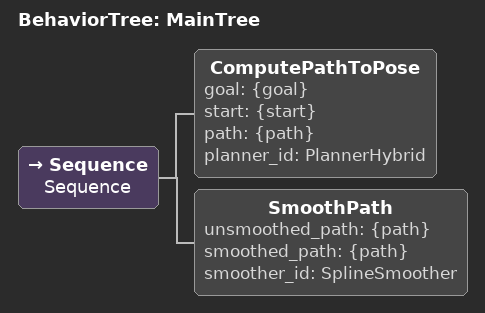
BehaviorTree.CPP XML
<root main_tree_to_execute="MainTree">
  <BehaviorTree ID="MainTree">
    <Sequence name="Sequence">
      <ComputePathToPose goal="{goal}" start="{start}" path="{path}" planner_id="PlannerHybrid"/>
       <SmoothPath unsmoothed_path="{path}" smoothed_path="{path}" smoother_id="SplineSmoother"/>
    </Sequence>
  </BehaviorTree>
</root>
